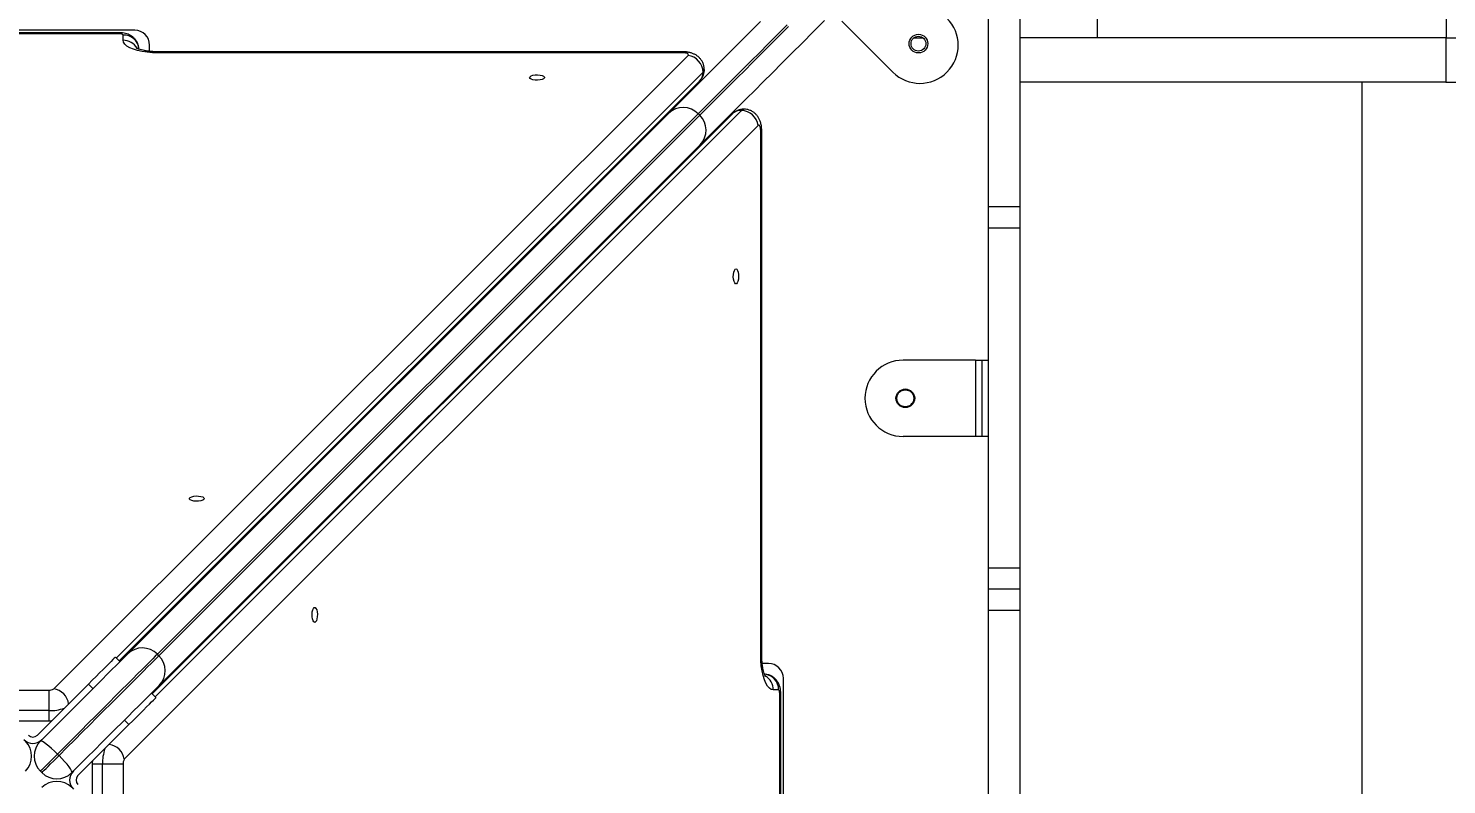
# Model space of a CAD drawing. Header units: millimetres. Extents: x -6332 to 8932, y -6739 to 7096.
# Drawn here: x -1848 to -1180, y 3348 to 3704 of the extents above; entities that cross this region are included whole.
import ezdxf

# ---------------------------------------------------------------- set-up
doc = ezdxf.new("R2010")
doc.units = ezdxf.units.MM
for name, color, linetype in [('DIKOM_ОБЪЕКТ', 7, 'Continuous'), ('DIKOM_РАЗМЕР_ЗОНА', 7, 'Continuous'), ('DIKOM_РАЗМЕР_ОБЪЕКТА', 7, 'Continuous')]:
    doc.layers.add(name, color=color, linetype=linetype)
doc.styles.add('style1', font='arial.ttf', dxfattribs={"width": 0.8})
doc.dimstyles.new('1-50', dxfattribs={"dimtxt": 300, "dimasz": 200, "dimexe": 100, "dimexo": 0, "dimgap": 100, "dimtad": 1, "dimtxsty": 'style1', "dimcen": 200, "dimclrd": 7, "dimclre": 7, "dimclrt": 7, "dimadec": 1, "dimazin": 2, "dimtfac": 1, "dimtmove": 0, "dimatfit": 2, "dimfxl": 0, "dimlwd": 25, "dimlwe": 18, "dimarcsym": 0})

# ---------------------------------------------------------------- blocks, each defined once
blk = doc.blocks.new('*D9')
at = {"layer": 'Defpoints', "color": 0, "transparency": 16777216}
for p in [(777.17, 5593.97), (-4228.73, -3389.78), (7301.72, -3389.78)]:
    blk.add_point(p, dxfattribs=at)
at = {"layer": 'DIKOM_РАЗМЕР_ОБЪЕКТА', "color": 7, "lineweight": 18, "transparency": 16777216}
for p, q in [((777.17, 5593.97), (7401.72, 5593.97)), ((-4228.73, -3389.78), (7401.72, -3389.78))]:
    blk.add_line(p, q, dxfattribs=at)
at = {"layer": 'DIKOM_РАЗМЕР_ОБЪЕКТА', "color": 7, "lineweight": 25, "transparency": 16777216}
blk.add_line((7301.72, 5393.97), (7301.72, -3189.78), dxfattribs=at)
at = {"layer": 'DIKOM_РАЗМЕР_ОБЪЕКТА', "color": 7, "transparency": 16777216}
for points in [[(7268.39, 5393.97), (7335.06, 5393.97), (7301.72, 5593.97)], [(7268.39, -3189.78), (7335.06, -3189.78), (7301.72, -3389.78)]]:
    blk.add_solid(points, dxfattribs=at)
at = {"layer": 'DIKOM_РАЗМЕР_ОБЪЕКТА', "color": 7, "transparency": 16777216, "insert": (7048.55, 1153.71), "char_height": 300, "attachment_point": 5, "rotation": 90, "style": 'style1'}
blk.add_mtext('9000', dxfattribs=at)
blk = doc.blocks.new('*D10')
at = {"layer": 'Defpoints', "color": 0, "transparency": 16777216}
for p in [(4034.78, 3636.59), (-4490.85, -1960.46), (4034.78, -5533.39)]:
    blk.add_point(p, dxfattribs=at)
at = {"layer": 'DIKOM_РАЗМЕР_ОБЪЕКТА', "color": 7, "lineweight": 18, "transparency": 16777216}
for p, q in [((4034.78, 3636.59), (4034.78, -5633.39)), ((-4490.85, -1960.46), (-4490.85, -5633.39))]:
    blk.add_line(p, q, dxfattribs=at)
at = {"layer": 'DIKOM_РАЗМЕР_ОБЪЕКТА', "color": 7, "lineweight": 25, "transparency": 16777216}
blk.add_line((-4290.85, -5533.39), (3834.78, -5533.39), dxfattribs=at)
at = {"layer": 'DIKOM_РАЗМЕР_ОБЪЕКТА', "color": 7, "transparency": 16777216}
for points in [[(-4290.85, -5500.05), (-4290.85, -5566.72), (-4490.85, -5533.39)], [(3834.78, -5500.05), (3834.78, -5566.72), (4034.78, -5533.39)]]:
    blk.add_solid(points, dxfattribs=at)
at = {"layer": 'DIKOM_РАЗМЕР_ОБЪЕКТА', "color": 7, "transparency": 16777216, "insert": (308.03, -5280.21), "char_height": 300, "attachment_point": 5, "style": 'style1'}
blk.add_mtext('8500', dxfattribs=at)
blk = doc.blocks.new('*D11')
at = {"layer": 'Defpoints', "color": 0, "transparency": 16777216}
for p in [(1114.35, 7096.35), (-4349.59, -4627.34), (8831.76, -4627.34)]:
    blk.add_point(p, dxfattribs=at)
at = {"layer": 'DIKOM_РАЗМЕР_ЗОНА', "color": 7, "lineweight": 18, "transparency": 16777216}
for p, q in [((1114.35, 7096.35), (8931.76, 7096.35)), ((-4349.59, -4627.34), (8931.76, -4627.34))]:
    blk.add_line(p, q, dxfattribs=at)
at = {"layer": 'DIKOM_РАЗМЕР_ЗОНА', "color": 7, "lineweight": 25, "transparency": 16777216}
blk.add_line((8831.76, 6896.35), (8831.76, -4427.34), dxfattribs=at)
at = {"layer": 'DIKOM_РАЗМЕР_ЗОНА', "color": 7, "transparency": 16777216}
for points in [[(8798.42, 6896.35), (8865.09, 6896.35), (8831.76, 7096.35)], [(8798.42, -4427.34), (8865.09, -4427.34), (8831.76, -4627.34)]]:
    blk.add_solid(points, dxfattribs=at)
at = {"layer": 'DIKOM_РАЗМЕР_ЗОНА', "color": 7, "transparency": 16777216, "insert": (8578.59, 1308.2), "char_height": 300, "attachment_point": 5, "rotation": 90, "style": 'style1'}
blk.add_mtext('11750', dxfattribs=at)
blk = doc.blocks.new('*D12')
at = {"layer": 'Defpoints', "color": 0, "transparency": 16777216}
for p in [(6134.38, 3354.85), (-6332, -2644.93), (6134.38, -6639)]:
    blk.add_point(p, dxfattribs=at)
at = {"layer": 'DIKOM_РАЗМЕР_ЗОНА', "color": 7, "lineweight": 18, "transparency": 16777216}
for p, q in [((6134.38, 3354.85), (6134.38, -6739)), ((-6332, -2644.93), (-6332, -6739))]:
    blk.add_line(p, q, dxfattribs=at)
at = {"layer": 'DIKOM_РАЗМЕР_ЗОНА', "color": 7, "lineweight": 25, "transparency": 16777216}
blk.add_line((-6132, -6639), (5934.38, -6639), dxfattribs=at)
at = {"layer": 'DIKOM_РАЗМЕР_ЗОНА', "color": 7, "transparency": 16777216}
for points in [[(-6132, -6605.67), (-6132, -6672.33), (-6332, -6639)], [(5934.38, -6605.67), (5934.38, -6672.33), (6134.38, -6639)]]:
    blk.add_solid(points, dxfattribs=at)
at = {"layer": 'DIKOM_РАЗМЕР_ЗОНА', "color": 7, "transparency": 16777216, "insert": (-98.81, -6385.83), "char_height": 300, "attachment_point": 5, "style": 'style1'}
blk.add_mtext('12500', dxfattribs=at)

msp = doc.modelspace()

# ---------------------------------------------------------------- linework, layer by layer
at = {"layer": 'DIKOM_ОБЪЕКТ', "color": 7, "linetype": 'Continuous', "lineweight": 15}
for p, q in [((-1381.33, 3789.498), (-1381.33, 3620.336)), ((-1396.33, 3785.237), (-1396.33, 3620.336)), ((-1344.847, 3700.087), (-1344.847, 3721.087)), ((-1180.35, 3700.087), (-1180.35, 3721.087)), ((-1473.409, 3708.159), (-1478.723, 3702.844)), ((-1798.33, 3703.623), (-1894.33, 3703.623)), ((-1805.33, 3702.392), (-1887.33, 3702.392)), ((-1805.33, 3701.894), (-1887.33, 3701.894)), ((-1805.33, 3702.392), (-1805.33, 3701.894)), ((-1805.037, 3701.884), (-1805.33, 3701.894)), ((-1804.756, 3701.853), (-1805.037, 3701.884)), ((-1804.497, 3701.804), (-1804.756, 3701.853)), ((-1804.27, 3701.737), (-1804.497, 3701.804)), ((-1804.083, 3701.656), (-1804.27, 3701.737)), ((-1803.944, 3701.563), (-1804.083, 3701.656)), ((-1803.859, 3701.462), (-1803.944, 3701.563)), ((-1803.83, 3701.357), (-1803.859, 3701.462)), ((-1512.818, 3698.448), (-1508.321, 3702.945)), ((-1508.321, 3702.945), (-1503.611, 3707.655)), ((-1495.603, 3701.521), (-1499.955, 3697.169)), ((-1491.044, 3706.08), (-1495.603, 3701.521)), ((-1494.896, 3700.814), (-1490.337, 3705.373)), ((-1478.723, 3702.844), (-1483.843, 3697.724)), ((-1465.2, 3707.883), (-1441.158, 3683.841)), ((-1803.83, 3698.851), (-1803.83, 3701.357)), ((-1803.627, 3697.927), (-1803.83, 3698.851)), ((-1803.023, 3697.025), (-1803.627, 3697.927)), ((-1802.032, 3696.169), (-1803.023, 3697.025)), ((-1800.679, 3695.378), (-1802.032, 3696.169)), ((-1798.997, 3694.674), (-1800.679, 3695.378)), ((-1791.33, 3693.665), (-1791.33, 3696.623)), ((-1517.097, 3694.169), (-1512.818, 3698.448)), ((-1499.955, 3697.169), (-1504.096, 3693.028)), ((-1503.388, 3692.321), (-1499.248, 3696.462)), ((-1499.248, 3696.462), (-1494.896, 3700.814)), ((-1483.843, 3697.724), (-1488.761, 3692.806)), ((-1431.223, 3700.087), (-1427.051, 3700.087)), ((-1180.681, 3700.087), (-1381.33, 3700.087)), ((-1180.681, 3700.087), (-1180.681, 3679.087)), ((-1180.681, 3700.087), (-860.903, 3700.087)), ((-1836.504, 3393.156), (-1537.679, 3691.746)), ((-1797.029, 3694.071), (-1798.997, 3694.674)), ((-1794.821, 3693.587), (-1797.029, 3694.071)), ((-1792.429, 3693.232), (-1794.821, 3693.587)), ((-1789.911, 3693.016), (-1792.429, 3693.232)), ((-1787.33, 3692.943), (-1789.911, 3693.016)), ((-1540.032, 3693.44), (-1787.33, 3693.44)), ((-1787.33, 3693.44), (-1787.33, 3692.943)), ((-1540.032, 3692.943), (-1787.33, 3692.943)), ((-1540.032, 3693.44), (-1540.032, 3692.943)), ((-1539.44, 3692.917), (-1540.032, 3692.943)), ((-1538.881, 3692.843), (-1539.44, 3692.917)), ((-1538.387, 3692.722), (-1538.881, 3692.843)), ((-1537.988, 3692.563), (-1538.387, 3692.722)), ((-1537.705, 3692.375), (-1537.988, 3692.563)), ((-1537.555, 3692.168), (-1537.705, 3692.375)), ((-1537.679, 3691.746), (-1537.546, 3691.954)), ((-1537.546, 3691.954), (-1537.555, 3692.168)), ((-1524.977, 3686.289), (-1521.151, 3690.115)), ((-1521.151, 3690.115), (-1517.097, 3694.169)), ((-1508.019, 3689.105), (-1511.722, 3685.402)), ((-1511.014, 3684.695), (-1507.312, 3688.397)), ((-1504.096, 3693.028), (-1508.019, 3689.105)), ((-1507.312, 3688.397), (-1503.388, 3692.321)), ((-1493.472, 3688.096), (-1497.969, 3683.599)), ((-1488.761, 3692.806), (-1493.472, 3688.096)), ((-1530.618, 3683.837), (-1807.021, 3407.651)), ((-1612.33, 3681.306), (-1612.14, 3681.713)), ((-1612.14, 3681.713), (-1611.592, 3682.076)), ((-1611.592, 3682.076), (-1610.744, 3682.355)), ((-1610.744, 3682.355), (-1609.689, 3682.521)), ((-1609.689, 3682.521), (-1608.541, 3682.555)), ((-1608.541, 3682.555), (-1607.424, 3682.454)), ((-1607.424, 3682.454), (-1606.46, 3682.229)), ((-1606.46, 3682.229), (-1605.752, 3681.903)), ((-1605.752, 3681.903), (-1605.378, 3681.513)), ((-1605.378, 3681.513), (-1605.378, 3681.1)), ((-1531.923, 3679.343), (-1528.569, 3682.697)), ((-1530.148, 3684.501), (-1530.618, 3683.837)), ((-1530.032, 3685.047), (-1530.148, 3684.501)), ((-1528.569, 3682.697), (-1524.977, 3686.289)), ((-1515.198, 3681.926), (-1518.444, 3678.68)), ((-1511.722, 3685.402), (-1515.198, 3681.926)), ((-1514.491, 3681.219), (-1511.014, 3684.695)), ((-1497.969, 3683.599), (-1502.248, 3679.32)), ((-1805.7, 3406.33), (-1532.378, 3679.438)), ((-1612.14, 3680.9), (-1612.33, 3681.306)), ((-1611.592, 3680.537), (-1612.14, 3680.9)), ((-1610.744, 3680.257), (-1611.592, 3680.537)), ((-1609.689, 3680.091), (-1610.744, 3680.257)), ((-1608.541, 3680.058), (-1609.689, 3680.091)), ((-1607.424, 3680.159), (-1608.541, 3680.058)), ((-1606.46, 3680.384), (-1607.424, 3680.159)), ((-1605.752, 3680.71), (-1606.46, 3680.384)), ((-1605.378, 3681.1), (-1605.752, 3680.71)), ((-1537.901, 3673.365), (-1535.035, 3676.231)), ((-1535.035, 3676.231), (-1531.923, 3679.343)), ((-1532.255, 3679.565), (-1532.378, 3679.438)), ((-1521.455, 3675.669), (-1524.229, 3672.895)), ((-1523.522, 3672.188), (-1520.748, 3674.962)), ((-1518.444, 3678.68), (-1521.455, 3675.669)), ((-1520.748, 3674.962), (-1517.737, 3677.973)), ((-1517.737, 3677.973), (-1514.491, 3681.219)), ((-1506.302, 3675.265), (-1510.128, 3671.44)), ((-1502.248, 3679.32), (-1506.302, 3675.265)), ((-1180.681, 3679.087), (-1381.33, 3679.087)), ((-1220.33, 3679.087), (-1220.33, 3021.087)), ((-1180.681, 3679.087), (-860.903, 3679.087)), ((-1544.992, 3666.275), (-1542.883, 3668.384)), ((-1542.883, 3668.384), (-1540.518, 3670.748)), ((-1540.518, 3670.748), (-1537.901, 3673.365)), ((-1529.05, 3668.075), (-1531.091, 3666.033)), ((-1526.761, 3670.363), (-1529.05, 3668.075)), ((-1528.342, 3667.367), (-1526.054, 3669.655)), ((-1524.229, 3672.895), (-1526.761, 3670.363)), ((-1526.054, 3669.655), (-1523.522, 3672.188)), ((-1510.128, 3671.44), (-1513.72, 3667.848)), ((-1801.637, 3409.629), (-1546.843, 3664.424)), ((-1516.979, 3664.039), (-1790.087, 3390.717)), ((-1788.765, 3389.396), (-1512.58, 3665.799)), ((-1532.882, 3664.242), (-1787.676, 3409.448)), ((-1786.969, 3408.741), (-1532.175, 3663.535)), ((-1546.843, 3664.424), (-1544.992, 3666.275)), ((-1531.091, 3666.033), (-1532.882, 3664.242)), ((-1532.175, 3663.535), (-1532.882, 3664.242)), ((-1532.175, 3663.535), (-1530.383, 3665.326)), ((-1530.383, 3665.326), (-1528.342, 3667.367)), ((-1520.186, 3661.382), (-1523.052, 3658.515)), ((-1517.074, 3664.494), (-1520.186, 3661.382)), ((-1513.72, 3667.848), (-1517.074, 3664.494)), ((-1516.876, 3664.14), (-1516.979, 3664.039)), ((-1512.58, 3665.799), (-1511.916, 3666.268)), ((-1511.916, 3666.268), (-1511.369, 3666.385)), ((-1504.671, 3658.738), (-1803.261, 3359.913)), ((-1525.669, 3655.899), (-1528.033, 3653.534)), ((-1523.052, 3658.515), (-1525.669, 3655.899)), ((-1504.463, 3658.871), (-1504.671, 3658.738)), ((-1504.249, 3658.862), (-1504.463, 3658.871)), ((-1504.042, 3658.712), (-1504.249, 3658.862)), ((-1503.854, 3658.429), (-1504.042, 3658.712)), ((-1503.695, 3658.03), (-1503.854, 3658.429)), ((-1503.574, 3657.536), (-1503.695, 3658.03)), ((-1503.499, 3656.977), (-1503.574, 3657.536)), ((-1503.474, 3656.385), (-1503.499, 3656.977)), ((-1503.474, 3409.087), (-1503.474, 3656.385)), ((-1503.474, 3656.385), (-1502.977, 3656.385)), ((-1502.977, 3409.087), (-1502.977, 3656.385)), ((-1531.993, 3649.574), (-1786.788, 3394.78)), ((-1530.142, 3651.425), (-1531.993, 3649.574)), ((-1528.033, 3653.534), (-1530.142, 3651.425)), ((-1381.33, 3620.336), (-1396.33, 3620.336)), ((-1396.33, 3620.336), (-1396.33, 3610.35)), ((-1381.33, 3620.336), (-1381.33, 3610.35)), ((-1381.33, 3610.35), (-1396.33, 3610.35)), ((-1396.33, 3610.35), (-1396.33, 3450.087)), ((-1381.33, 3610.35), (-1381.33, 3450.087)), ((-1516.359, 3587.298), (-1516.325, 3588.446)), ((-1516.325, 3588.446), (-1516.16, 3589.501)), ((-1516.16, 3589.501), (-1515.88, 3590.349)), ((-1515.88, 3590.349), (-1515.517, 3590.897)), ((-1515.517, 3590.897), (-1515.111, 3591.087)), ((-1515.111, 3591.087), (-1514.704, 3590.897)), ((-1514.704, 3590.897), (-1514.341, 3590.349)), ((-1514.341, 3590.349), (-1514.061, 3589.501)), ((-1514.061, 3589.501), (-1513.896, 3588.446)), ((-1513.896, 3588.446), (-1513.862, 3587.298)), ((-1516.258, 3586.181), (-1516.359, 3587.298)), ((-1516.033, 3585.216), (-1516.258, 3586.181)), ((-1515.707, 3584.508), (-1516.033, 3585.216)), ((-1515.317, 3584.135), (-1515.707, 3584.508)), ((-1514.904, 3584.135), (-1515.317, 3584.135)), ((-1514.514, 3584.508), (-1514.904, 3584.135)), ((-1514.188, 3585.216), (-1514.514, 3584.508)), ((-1513.963, 3586.181), (-1514.188, 3585.216)), ((-1513.862, 3587.298), (-1513.963, 3586.181)), ((-1402.33, 3548.087), (-1436.33, 3548.087)), ((-1402.33, 3548.087), (-1402.33, 3512.087)), ((-1402.33, 3548.087), (-1399.33, 3548.087)), ((-1399.33, 3548.087), (-1396.33, 3548.087)), ((-1399.33, 3548.087), (-1399.33, 3512.087)), ((-1667.134, 3544.133), (-1667.473, 3544.449)), ((-1671.634, 3540.29), (-1671.29, 3539.977)), ((-1651.968, 3528.945), (-1652.284, 3529.283)), ((-1656.44, 3525.127), (-1656.127, 3524.783)), ((-1402.33, 3512.087), (-1436.33, 3512.087)), ((-1399.33, 3512.087), (-1402.33, 3512.087)), ((-1396.33, 3512.087), (-1399.33, 3512.087)), ((-1772.547, 3483.006), (-1772.173, 3483.396)), ((-1772.547, 3482.593), (-1772.547, 3483.006)), ((-1772.173, 3482.203), (-1772.547, 3482.593)), ((-1772.173, 3483.396), (-1771.465, 3483.721)), ((-1771.465, 3481.877), (-1772.173, 3482.203)), ((-1771.465, 3483.721), (-1770.5, 3483.947)), ((-1770.5, 3481.652), (-1771.465, 3481.877)), ((-1770.5, 3483.947), (-1769.384, 3484.048)), ((-1769.384, 3481.55), (-1770.5, 3481.652)), ((-1769.384, 3484.048), (-1768.235, 3484.014)), ((-1768.235, 3481.585), (-1769.384, 3481.55)), ((-1768.235, 3484.014), (-1767.18, 3483.849)), ((-1767.18, 3481.75), (-1768.235, 3481.585)), ((-1767.18, 3483.849), (-1766.332, 3483.569)), ((-1766.332, 3482.029), (-1767.18, 3481.75)), ((-1766.332, 3483.569), (-1765.784, 3483.206)), ((-1765.784, 3482.392), (-1766.332, 3482.029)), ((-1765.784, 3483.206), (-1765.595, 3482.8)), ((-1765.595, 3482.8), (-1765.784, 3482.392)), ((-1739.995, 3471.983), (-1739.362, 3471.904)), ((-1753.992, 3457.274), (-1754.636, 3457.355)), ((-1751.503, 3459.764), (-1752.144, 3459.844)), ((-1725.011, 3456.556), (-1724.932, 3455.923)), ((-1381.33, 3450.087), (-1396.33, 3450.087)), ((-1396.33, 3450.087), (-1396.33, 3440.087)), ((-1381.33, 3450.087), (-1381.33, 3440.087)), ((-1739.561, 3441.282), (-1739.641, 3441.926)), ((-1737.072, 3443.774), (-1737.152, 3444.416)), ((-1381.33, 3440.087), (-1396.33, 3440.087)), ((-1396.33, 3440.087), (-1396.33, 3430.087)), ((-1381.33, 3440.087), (-1381.33, 3430.087)), ((-1714.805, 3428.263), (-1714.704, 3429.38)), ((-1714.771, 3427.115), (-1714.805, 3428.263)), ((-1714.704, 3429.38), (-1714.478, 3430.345)), ((-1714.478, 3430.345), (-1714.153, 3431.052)), ((-1714.153, 3431.052), (-1713.762, 3431.426)), ((-1713.762, 3431.426), (-1713.35, 3431.426)), ((-1713.35, 3431.426), (-1712.96, 3431.052)), ((-1712.96, 3431.052), (-1712.634, 3430.345)), ((-1712.634, 3430.345), (-1712.409, 3429.38)), ((-1712.409, 3429.38), (-1712.307, 3428.263)), ((-1712.307, 3428.263), (-1712.341, 3427.115)), ((-1381.33, 3430.087), (-1396.33, 3430.087)), ((-1396.33, 3430.087), (-1396.33, 3270.087)), ((-1381.33, 3430.087), (-1381.33, 3270.087)), ((-1714.605, 3426.06), (-1714.771, 3427.115)), ((-1714.326, 3425.212), (-1714.605, 3426.06)), ((-1713.963, 3424.664), (-1714.326, 3425.212)), ((-1713.556, 3424.474), (-1713.963, 3424.664)), ((-1713.149, 3424.664), (-1713.556, 3424.474)), ((-1712.787, 3425.212), (-1713.149, 3424.664)), ((-1712.507, 3426.06), (-1712.787, 3425.212)), ((-1712.341, 3427.115), (-1712.507, 3426.06)), ((-1807.955, 3407.554), (-1808.589, 3406.92)), ((-1807.569, 3407.94), (-1807.955, 3407.554)), ((-1807.439, 3408.07), (-1807.569, 3407.94)), ((-1805.318, 3405.948), (-1807.439, 3408.07)), ((-1805.339, 3405.927), (-1803.844, 3407.423)), ((-1803.844, 3407.423), (-1802.607, 3408.659)), ((-1802.607, 3408.659), (-1801.637, 3409.629)), ((-1788.647, 3408.477), (-1789.858, 3407.266)), ((-1789.151, 3406.559), (-1787.939, 3407.77)), ((-1787.676, 3409.448), (-1788.647, 3408.477)), ((-1787.939, 3407.77), (-1786.969, 3408.741)), ((-1786.969, 3408.741), (-1787.676, 3409.448)), ((-1503.474, 3409.087), (-1502.977, 3409.087)), ((-1503.401, 3406.506), (-1503.474, 3409.087)), ((-1813.286, 3402.223), (-1814.88, 3400.629)), ((-1811.832, 3403.677), (-1813.286, 3402.223)), ((-1810.548, 3404.961), (-1811.832, 3403.677)), ((-1811.288, 3399.979), (-1809.071, 3402.195)), ((-1809.46, 3406.049), (-1810.548, 3404.961)), ((-1808.589, 3406.92), (-1809.46, 3406.049)), ((-1809.071, 3402.195), (-1807.085, 3404.182)), ((-1807.085, 3404.182), (-1805.339, 3405.927)), ((-1794.878, 3402.246), (-1796.988, 3400.136)), ((-1796.281, 3399.428), (-1794.171, 3401.539)), ((-1792.981, 3404.143), (-1794.878, 3402.246)), ((-1794.171, 3401.539), (-1792.274, 3403.436)), ((-1791.305, 3405.819), (-1792.981, 3404.143)), ((-1792.274, 3403.436), (-1790.598, 3405.112)), ((-1789.858, 3407.266), (-1791.305, 3405.819)), ((-1790.598, 3405.112), (-1789.151, 3406.559)), ((-1503.185, 3403.988), (-1503.401, 3406.506)), ((-1502.83, 3401.596), (-1503.185, 3403.988)), ((-1502.346, 3399.388), (-1502.83, 3401.596)), ((-1499.794, 3405.087), (-1502.754, 3405.087)), ((-1820.167, 3395.341), (-1844.209, 3371.3)), ((-1818.356, 3397.153), (-1820.167, 3395.341)), ((-1818.046, 3393.22), (-1820.167, 3395.341)), ((-1819.183, 3392.083), (-1816.358, 3394.908)), ((-1816.581, 3398.928), (-1818.356, 3397.153)), ((-1814.88, 3400.629), (-1816.581, 3398.928)), ((-1816.358, 3394.908), (-1813.721, 3397.545)), ((-1813.721, 3397.545), (-1811.288, 3399.979)), ((-1801.81, 3395.314), (-1804.5, 3392.624)), ((-1803.793, 3391.917), (-1801.103, 3394.607)), ((-1799.303, 3397.821), (-1801.81, 3395.314)), ((-1801.103, 3394.607), (-1798.595, 3397.114)), ((-1796.988, 3400.136), (-1799.303, 3397.821)), ((-1798.595, 3397.114), (-1796.281, 3399.428)), ((-1786.788, 3394.78), (-1787.758, 3393.81)), ((-1501.744, 3397.419), (-1502.346, 3399.388)), ((-1501.039, 3395.738), (-1501.744, 3397.419)), ((-1500.248, 3394.385), (-1501.039, 3395.738)), ((-1499.392, 3393.395), (-1500.248, 3394.385)), ((-1492.794, 3302.087), (-1492.794, 3398.087)), ((-1853.803, 3392.562), (-1838.857, 3392.562)), ((-1838.857, 3392.562), (-1838.857, 3382.874)), ((-1825.335, 3385.931), (-1822.181, 3389.085)), ((-1822.181, 3389.085), (-1819.183, 3392.083)), ((-1807.36, 3389.764), (-1810.378, 3386.746)), ((-1809.671, 3386.039), (-1806.653, 3389.057)), ((-1804.5, 3392.624), (-1807.36, 3389.764)), ((-1806.653, 3389.057), (-1803.793, 3391.917)), ((-1792.236, 3389.332), (-1794.222, 3387.345)), ((-1790.49, 3391.078), (-1792.236, 3389.332)), ((-1788.994, 3392.573), (-1790.49, 3391.078)), ((-1788.347, 3388.978), (-1790.469, 3391.099)), ((-1790.368, 3386.957), (-1789.498, 3387.827)), ((-1789.498, 3387.827), (-1788.863, 3388.462)), ((-1787.758, 3393.81), (-1788.994, 3392.573)), ((-1788.863, 3388.462), (-1788.477, 3388.848)), ((-1788.477, 3388.848), (-1788.347, 3388.978)), ((-1498.49, 3392.79), (-1499.392, 3393.395)), ((-1497.566, 3392.587), (-1498.49, 3392.79)), ((-1495.06, 3392.587), (-1497.566, 3392.587)), ((-1494.955, 3392.558), (-1495.06, 3392.587)), ((-1494.854, 3392.473), (-1494.955, 3392.558)), ((-1494.761, 3392.334), (-1494.854, 3392.473)), ((-1494.68, 3392.148), (-1494.761, 3392.334)), ((-1494.613, 3391.92), (-1494.68, 3392.148)), ((-1494.563, 3391.661), (-1494.613, 3391.92)), ((-1494.533, 3391.379), (-1494.563, 3391.661)), ((-1494.523, 3391.087), (-1494.533, 3391.379)), ((-1494.523, 3309.087), (-1494.523, 3391.087)), ((-1494.025, 3391.087), (-1494.523, 3391.087)), ((-1494.025, 3309.087), (-1494.025, 3391.087)), ((-1838.857, 3382.874), (-1853.803, 3382.874)), ((-1838.857, 3382.874), (-1838.857, 3378.059)), ((-1832.038, 3379.228), (-1828.627, 3382.639)), ((-1828.627, 3382.639), (-1825.335, 3385.931)), ((-1813.539, 3383.585), (-1816.831, 3380.292)), ((-1816.124, 3379.586), (-1812.832, 3382.877)), ((-1810.378, 3386.746), (-1813.539, 3383.585)), ((-1812.832, 3382.877), (-1809.671, 3386.039)), ((-1798.872, 3382.696), (-1801.508, 3380.059)), ((-1796.438, 3385.129), (-1798.872, 3382.696)), ((-1797.489, 3379.836), (-1795.788, 3381.537)), ((-1794.222, 3387.345), (-1796.438, 3385.129)), ((-1795.788, 3381.537), (-1794.194, 3383.131)), ((-1794.194, 3383.131), (-1792.74, 3384.585)), ((-1792.74, 3384.585), (-1791.456, 3385.869)), ((-1791.456, 3385.869), (-1790.368, 3386.957)), ((-1853.803, 3378.059), (-1838.857, 3378.059)), ((-1839.142, 3372.124), (-1835.55, 3375.716)), ((-1835.55, 3375.716), (-1832.038, 3379.228)), ((-1825.117, 3352.208), (-1801.075, 3376.25)), ((-1820.239, 3376.885), (-1823.746, 3373.378)), ((-1823.039, 3372.671), (-1819.532, 3376.178)), ((-1816.831, 3380.292), (-1820.239, 3376.885)), ((-1819.532, 3376.178), (-1816.124, 3379.586)), ((-1807.332, 3374.236), (-1810.486, 3371.082)), ((-1804.334, 3377.234), (-1807.332, 3374.236)), ((-1801.508, 3380.059), (-1804.334, 3377.234)), ((-1803.197, 3378.371), (-1801.075, 3376.25)), ((-1801.075, 3376.25), (-1799.264, 3378.061)), ((-1799.264, 3378.061), (-1797.489, 3379.836)), ((-1842.795, 3368.472), (-1839.142, 3372.124)), ((-1842.462, 3368.533), (-1842.795, 3368.472)), ((-1841.87, 3368.32), (-1842.462, 3368.533)), ((-1841.042, 3367.841), (-1841.87, 3368.32)), ((-1840.009, 3367.115), (-1841.042, 3367.841)), ((-1827.339, 3369.785), (-1831, 3366.124)), ((-1830.293, 3365.417), (-1826.632, 3369.078)), ((-1823.746, 3373.378), (-1827.339, 3369.785)), ((-1826.632, 3369.078), (-1823.039, 3372.671)), ((-1813.778, 3367.79), (-1817.189, 3364.379)), ((-1810.486, 3371.082), (-1813.778, 3367.79)), ((-1838.812, 3366.169), (-1840.009, 3367.115)), ((-1837.496, 3365.04), (-1838.812, 3366.169)), ((-1836.112, 3363.771), (-1837.496, 3365.04)), ((-1836.057, 3361.067), (-1837.388, 3359.736)), ((-1834.713, 3362.411), (-1836.112, 3363.771)), ((-1834.713, 3362.411), (-1836.057, 3361.067)), ((-1835.349, 3360.36), (-1834.006, 3361.703)), ((-1831, 3366.124), (-1834.713, 3362.411)), ((-1834.713, 3362.411), (-1834.006, 3361.703)), ((-1834.006, 3361.703), (-1830.293, 3365.417)), ((-1832.646, 3360.305), (-1834.006, 3361.703)), ((-1820.7, 3360.867), (-1824.293, 3357.275)), ((-1817.189, 3364.379), (-1820.7, 3360.867)), ((-1842.667, 3354.457), (-1842.795, 3354.33)), ((-1842.087, 3353.622), (-1842.795, 3354.33)), ((-1842.288, 3354.837), (-1842.667, 3354.457)), ((-1841.671, 3355.453), (-1842.288, 3354.837)), ((-1841.96, 3353.75), (-1841.581, 3354.129)), ((-1840.84, 3356.284), (-1841.671, 3355.453)), ((-1841.581, 3354.129), (-1840.964, 3354.745)), ((-1840.964, 3354.745), (-1840.133, 3355.577)), ((-1839.823, 3357.301), (-1840.84, 3356.284)), ((-1840.133, 3355.577), (-1839.116, 3356.594)), ((-1838.659, 3358.465), (-1839.823, 3357.301)), ((-1839.116, 3356.594), (-1837.951, 3357.758)), ((-1837.388, 3359.736), (-1838.659, 3358.465)), ((-1837.951, 3357.758), (-1836.681, 3359.029)), ((-1836.681, 3359.029), (-1835.349, 3360.36)), ((-1831.377, 3358.921), (-1832.646, 3360.305)), ((-1830.248, 3357.605), (-1831.377, 3358.921)), ((-1829.302, 3356.408), (-1830.248, 3357.605)), ((-1828.576, 3355.375), (-1829.302, 3356.408)), ((-1828.097, 3354.547), (-1828.576, 3355.375)), ((-1827.884, 3353.955), (-1828.097, 3354.547)), ((-1824.293, 3357.275), (-1827.945, 3353.622)), ((-1818.357, 3357.56), (-1818.357, 3342.614)), ((-1813.543, 3357.56), (-1818.357, 3357.56)), ((-1803.855, 3357.56), (-1813.543, 3357.56)), ((-1813.543, 3342.614), (-1813.543, 3357.56)), ((-1803.855, 3357.56), (-1803.855, 3342.614)), ((-1842.087, 3353.622), (-1841.96, 3353.75)), ((-1827.945, 3353.622), (-1827.884, 3353.955))]:
    msp.add_line(p, q, dxfattribs=at)
for centre, radius in [((-1429.137, 3697.276), 4.4), ((-1429.137, 3697.276), 3.5), ((-1435.33, 3530.087), 4.4), ((-1435.33, 3530.087), 4)]:
    msp.add_circle(centre, radius, dxfattribs=at)
for centre, radius, start, end in [((-1428.43, 3696.569), 18, 225, 45), ((-1798.33, 3696.623), 7, 0, 90), ((-1803.599, 3694.074), 7.287, 5.122156, 91.820318), ((-1803.719, 3691.291), 7.561, 30.441236, 90.844137), ((-1538.816, 3683.624), 8.201, 1.489236, 82.02642), ((-1536.775, 3683.745), 6.158, 317.236414, 0.856185), ((-1539.953, 3657.35), 9.875, 44.267203, 134.245606), ((-1539.067, 3656.464), 9.874, 315.753393, 45.733811), ((-1512.671, 3659.641), 6.158, 89.151579, 133.065284), ((-1512.794, 3657.599), 8.202, 7.981445, 88.503654), ((-1436.33, 3530.087), 18, 90, 270), ((-1794.747, 3402.556), 9.874, 44.264237, 134.24856), ((-1793.861, 3401.67), 9.874, 315.752701, 45.734502), ((-1499.794, 3398.087), 7, 0, 90), ((-1502.343, 3392.818), 7.287, 358.17996, 84.842566), ((-1505.125, 3392.699), 7.56, 359.14917, 59.591369), ((-1838.549, 3396.303), 3.753, 265.281505, 303.012127), ((-1837.666, 3384.993), 8.245, 7.17086, 81.894697), ((-1838.337, 3403.536), 20.669, 268.558227, 289.418722), ((-1846.33, 3373.421), 6, 225, 315), ((-1856.937, 3361.401), 10, 315, 45), ((-1846.33, 3373.421), 3, 225, 315), ((-1835.724, 3361.401), 10, 135, 225), ((-1792.873, 3358.079), 20.676, 160.58623, 181.438053), ((-1811.423, 3358.751), 8.244, 8.100794, 82.83365), ((-1822.996, 3350.087), 6, 135, 225), ((-1800.11, 3357.867), 3.758, 147.012752, 184.690865), ((-1835.016, 3360.693), 10, 225, 315), ((-1835.016, 3339.48), 10, 45, 135), ((-1822.996, 3350.087), 3, 135, 225)]:
    msp.add_arc(centre, radius, start, end, dxfattribs=at)
for points, knots in [([(-1796.33, 3694.355), (-1796.364, 3694.901), (-1796.427, 3695.934), (-1796.898, 3697.362), (-1797.548, 3698.586), (-1798.364, 3699.629), (-1799.302, 3700.492), (-1800.338, 3701.186), (-1801.47, 3701.725), (-1802.725, 3702.119), (-1804.026, 3702.352), (-1804.919, 3702.379), (-1805.33, 3702.392)], [0, 0, 0, 0, 0.1211879, 0.2288389, 0.3307709, 0.4281423, 0.5219805, 0.6137737, 0.705834, 0.8022428, 0.9089205, 1, 1, 1, 1]), ([(-1787.33, 3693.44), (-1787.664, 3693.443), (-1788.641, 3693.451), (-1790.239, 3693.536), (-1792.049, 3693.723), (-1793.701, 3693.989), (-1795.134, 3694.309), (-1796.253, 3694.643), (-1797.05, 3694.949), (-1797.522, 3695.175), (-1797.729, 3695.309), (-1797.703, 3695.29), (-1797.696, 3695.284)], [0, 0, 0, 0, 0.0665155, 0.1941731, 0.3209401, 0.4456572, 0.5672046, 0.684396, 0.784622, 0.8786999, 0.9677548, 1, 1, 1, 1]), ([(-1530.065, 3685.055), (-1530.069, 3685.44), (-1530.077, 3686.327), (-1530.437, 3687.651), (-1531.027, 3688.953), (-1531.807, 3690.077), (-1532.726, 3691.026), (-1533.763, 3691.808), (-1534.913, 3692.437), (-1536.205, 3692.927), (-1537.673, 3693.275), (-1538.983, 3693.424), (-1539.789, 3693.437), (-1540.032, 3693.44)], [0, 0, 0, 0, 0.0784079, 0.1804869, 0.2771185, 0.3696896, 0.4593903, 0.5477793, 0.6372149, 0.7315906, 0.8363543, 0.9506755, 1, 1, 1, 1]), ([(-1532.378, 3679.438), (-1532.07, 3679.776), (-1531.436, 3680.475), (-1530.715, 3681.734), (-1530.235, 3683.13), (-1530.012, 3684.263), (-1530.055, 3684.906), (-1530.065, 3685.055)], [0, 0, 0, 0, 0.2203691, 0.4547114, 0.691006, 0.9287146, 1, 1, 1, 1]), ([(-1511.362, 3666.381), (-1511.375, 3666.382), (-1511.909, 3666.435), (-1512.942, 3666.255), (-1514.364, 3665.844), (-1515.615, 3665.182), (-1516.459, 3664.544), (-1516.879, 3664.137), (-1516.979, 3664.039)], [0, 0, 0, 0, 0.0063575, 0.2570608, 0.4929369, 0.7170574, 0.9323641, 1, 1, 1, 1]), ([(-1502.977, 3656.385), (-1502.983, 3656.703), (-1503.001, 3657.611), (-1503.199, 3659.085), (-1503.629, 3660.666), (-1504.254, 3662.067), (-1505.04, 3663.277), (-1506.012, 3664.335), (-1507.169, 3665.217), (-1508.484, 3665.879), (-1509.9, 3666.305), (-1510.878, 3666.356), (-1511.362, 3666.381)], [0, 0, 0, 0, 0.0647081, 0.184182, 0.3036033, 0.4059841, 0.5038733, 0.6017509, 0.7006449, 0.8006402, 0.9014346, 1, 1, 1, 1]), ([(-1501.13, 3398.72), (-1501.13, 3398.72), (-1501.131, 3398.72), (-1501.3, 3399.006), (-1501.549, 3399.562), (-1501.854, 3400.411), (-1502.17, 3401.537), (-1502.466, 3402.923), (-1502.714, 3404.529), (-1502.89, 3406.303), (-1502.968, 3407.85), (-1502.974, 3408.785), (-1502.977, 3409.087)], [0, 0, 0, 0, 0.0586053, 0.148344, 0.2435073, 0.3455512, 0.454573, 0.5698046, 0.6899987, 0.8138302, 0.940061, 1, 1, 1, 1]), ([(-1494.025, 3391.087), (-1494.034, 3391.416), (-1494.057, 3392.349), (-1494.299, 3393.751), (-1494.789, 3395.205), (-1495.443, 3396.446), (-1496.281, 3397.549), (-1497.318, 3398.51), (-1498.537, 3399.284), (-1499.899, 3399.823), (-1501.099, 3400.06), (-1501.826, 3400.08), (-1502.062, 3400.087)], [0, 0, 0, 0, 0.0730625, 0.2064906, 0.316031, 0.4172212, 0.5194333, 0.6239005, 0.7304959, 0.8385853, 0.9475728, 1, 1, 1, 1]), ([(-1838.857, 3378.059), (-1838.537, 3378.061), (-1838.027, 3378.062), (-1837.53, 3378.137), (-1837.344, 3378.164)], [0, 0, 0, 0, 0.6270265, 1, 1, 1, 1]), ([(-1818.257, 3359.068), (-1818.28, 3358.91), (-1818.355, 3358.414), (-1818.356, 3357.905), (-1818.357, 3357.56)], [0, 0, 0, 0, 0.3206546, 1, 1, 1, 1])]:
    msp.add_open_spline(points, degree=3, knots=knots, dxfattribs=at)

# ---------------------------------------------------------------- dimensions: what is measured, and where the dimension line sits
at = {"layer": 'DIKOM_РАЗМЕР_ЗОНА'}
dim = msp.add_linear_dim(base=(8831.757, -4627.344), p1=(1114.346, 7096.351), p2=(-4349.589, -4627.344), angle=90, text='11750', dimstyle='1-50', dxfattribs=at)
dim.commit()
dim.dimension.update_dxf_attribs({"geometry": '*D11', "text_midpoint": (8831.757, 1308.196), "dimtype": 160})
dim = msp.add_linear_dim(base=(6134.379, -6639), p1=(-6332, -2644.933), p2=(6134.379, 3354.853), text='12500', dimstyle='1-50', dxfattribs=at)
dim.commit()
dim.dimension.update_dxf_attribs({"geometry": '*D12', "text_midpoint": (-98.81, -6639), "dimtype": 160})
at = {"layer": 'DIKOM_РАЗМЕР_ОБЪЕКТА'}
dim = msp.add_linear_dim(base=(7301.722, -3389.779), p1=(777.17, 5593.968), p2=(-4228.728, -3389.779), angle=90, text='9000', dimstyle='1-50', dxfattribs=at)
dim.commit()
dim.dimension.update_dxf_attribs({"geometry": '*D9', "text_midpoint": (7301.722, 1153.714), "dimtype": 160})
dim = msp.add_linear_dim(base=(4034.777, -5533.386), p1=(-4490.848, -1960.464), p2=(4034.777, 3636.587), text='8500', dimstyle='1-50', dxfattribs=at)
dim.commit()
dim.dimension.update_dxf_attribs({"geometry": '*D10', "text_midpoint": (308.034, -5533.386), "dimtype": 160})

doc.saveas('drawing.dxf')
